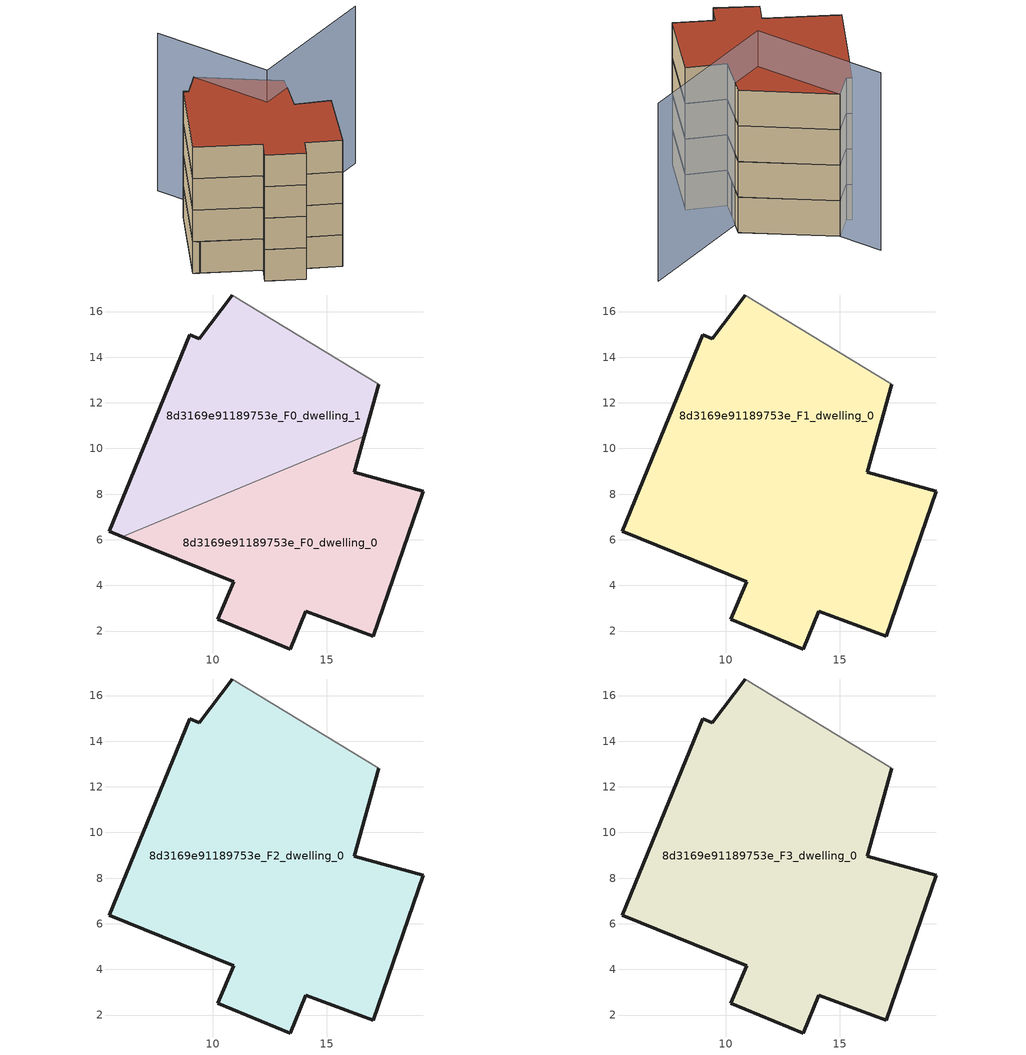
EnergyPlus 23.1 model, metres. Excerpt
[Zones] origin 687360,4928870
8d3169e91189753e_F0_dwelling_0
 floor ground (EU_floor_Construction): 17.03,1.76 19.21,8.13 16.2,8.96 16.64,10.53 6.03,6.14 10.91,4.16 10.22,2.51 13.39,1.21 14.07,2.88 z0
 wall outside (EU_wall_Construction): 16.64,10.53 16.2,8.96 19.21,8.13 17.03,1.76 14.07,2.88 13.39,1.21 10.22,2.51 10.91,4.16 6.03,6.14 z0:3
 wall to 8d3169e91189753e_F0_dwelling_1 (EU_wall_Construction): 6.03,6.14 16.64,10.53 z0:3
8d3169e91189753e_F0_dwelling_1
 floor ground (EU_floor_Construction): 16.64,10.53 17.27,12.83 10.86,16.72 9.4,14.8 8.98,14.97 5.47,6.37 6.03,6.14 z0
 wall outside (EU_wall_Construction): 17.27,12.83 16.64,10.53 / 6.03,6.14 5.47,6.37 8.98,14.97 9.4,14.8 10.86,16.72 z0:3
 wall adiabatic (EU_wall_Construction): 10.86,16.72 17.27,12.83 z0:3
8d3169e91189753e_F1_dwelling_0
 floor to 8d3169e91189753e_F0_dwelling_0 (EU_floor_Construction): 17.03,1.76 19.21,8.13 16.2,8.96 16.64,10.53 6.03,6.14 10.91,4.16 10.22,2.51 13.39,1.21 14.07,2.88 z3
 floor to 8d3169e91189753e_F0_dwelling_1 (EU_floor_Construction): 16.64,10.53 17.27,12.83 10.86,16.72 9.4,14.8 8.98,14.97 5.47,6.36 6.03,6.14 z3
 wall outside (EU_wall_Construction): 17.27,12.83 16.2,8.96 19.21,8.13 17.03,1.76 14.07,2.88 13.39,1.21 10.22,2.51 10.91,4.16 5.47,6.37 8.98,14.97 9.4,14.8 10.86,16.72 z3:6
 wall adiabatic (EU_wall_Construction): 10.86,16.72 17.27,12.83 z3:6
8d3169e91189753e_F2_dwelling_0
 floor to 8d3169e91189753e_F1_dwelling_0 (EU_floor_Construction): 17.03,1.76 19.21,8.13 16.2,8.96 17.27,12.83 10.86,16.72 9.4,14.8 8.98,14.97 5.47,6.37 10.91,4.16 10.22,2.51 13.39,1.21 14.07,2.88 z6
 wall outside (EU_wall_Construction): 17.27,12.83 16.2,8.96 19.21,8.13 17.03,1.76 14.07,2.88 13.39,1.21 10.22,2.51 10.91,4.16 5.47,6.37 8.98,14.97 9.4,14.8 10.86,16.72 z6:9
 wall adiabatic (EU_wall_Construction): 10.86,16.72 17.27,12.83 z6:9
8d3169e91189753e_F3_dwelling_0
 floor to 8d3169e91189753e_F2_dwelling_0 (EU_floor_Construction): 17.03,1.76 19.21,8.13 16.2,8.96 17.27,12.83 10.86,16.72 9.4,14.8 8.98,14.97 5.47,6.37 10.91,4.16 10.22,2.51 13.39,1.21 14.07,2.88 z9
 wall outside (EU_wall_Construction): 17.27,12.83 16.2,8.96 19.21,8.13 17.03,1.76 14.07,2.88 13.39,1.21 10.22,2.51 10.91,4.16 5.47,6.37 8.98,14.97 9.4,14.8 10.86,16.72 z9:12
 wall adiabatic (EU_wall_Construction): 10.86,16.72 17.27,12.83 z9:12
 roof outside (EU_roof_Construction): 17.27,12.83 16.2,8.96 19.21,8.13 17.03,1.76 14.07,2.88 13.39,1.21 10.22,2.51 10.91,4.16 5.47,6.37 8.98,14.97 9.4,14.8 10.86,16.72 z12
shading: 25.71,16.49 14.38,10.29 / 14.38,10.29 9.13,19.88 z0:15
[Building]
EU S2 Campaign: North Axis=0; Terrain=City; Solar Distribution=FullExterior
[Site:Location]
Bologna: Latitude=44.5; Longitude=11.25; Time Zone=1; Elevation=37
[SizingPeriod:WeatherFileDays]
AnnualSizingPeriod: Begin Month=1; Begin Day of Month=1; End Month=12; End Day of Month=31; Day of Week for Start Day=Monday; Use Weather File Daylight Saving Period=No; Use Weather File Rain and Snow Indicators=No
[MATERIAL]
EU_InternalMass_Material: Roughness=MediumRough; Thickness=0.1; Conductivity=1; Density=1800; Specific Heat=900; Thermal Absorptance=0.9; Solar Absorptance=0.7; Visible Absorptance=0.7
[MATERIAL:NOMASS] Roughness=MediumRough; Thermal Absorptance=0.9; Solar Absorptance=0.7; Visible Absorptance=0.7
Name | Thermal Resistance
EU_wall_NoMass | 0.937881
EU_roof_NoMass | 0.548572
EU_floor_NoMass | 0.71348
[CONSTRUCTION]
EU_wall_Construction: EU_wall_NoMass
EU_roof_Construction: EU_roof_NoMass
EU_floor_Construction: EU_floor_NoMass
EU_InternalMass_Construction: EU_InternalMass_Material
[ZONE] Type=1; Multiplier=1; Ceiling Height=autocalculate; Floor Area=autocalculate; Part of Total Floor Area=Yes
Name | Volume
8d3169e91189753e_F0_dwelling_0 | 186.35
8d3169e91189753e_F1_dwelling_0; 8d3169e91189753e_F2_dwelling_0; 8d3169e91189753e_F3_dwelling_0 | 372.702
8d3169e91189753e_F0_dwelling_1 | 186.352
[INTERNALMASS] Construction=EU_InternalMass_Construction
Name | Zone or ZoneList | Surface Area
8d3169e91189753e_F0_dwelling_0_EU_InternalMass | 8d3169e91189753e_F0_dwelling_0 | 62.1171
8d3169e91189753e_F0_dwelling_1_EU_InternalMass | 8d3169e91189753e_F0_dwelling_1 | 62.1172
8d3169e91189753e_F1_dwelling_0_EU_InternalMass | 8d3169e91189753e_F1_dwelling_0 | 124.234
8d3169e91189753e_F2_dwelling_0_EU_InternalMass | 8d3169e91189753e_F2_dwelling_0 | 124.234
8d3169e91189753e_F3_dwelling_0_EU_InternalMass | 8d3169e91189753e_F3_dwelling_0 | 124.234
[OTHEREQUIPMENT] Fuel Type=Electricity; Design Level Calculation Method=Watts/Area; Power per Zone Floor Area=1; Fraction Latent=0; Fraction Radiant=0; Fraction Lost=0; Carbon Dioxide Generation Rate=0; EndUse Subcategory=EU_Step8_InternalGains
Name | Zone or ZoneList or Space or SpaceList | Schedule
EU_Step8_InternalGain_8d3169e91189753e_F0_dwelling_0_f000 | 8d3169e91189753e_F0_dwelling_0 | EU_Step8_GainSchedule_8d3169e91189753e_F0_dwelling_0_f000
EU_Step8_InternalGain_8d3169e91189753e_F0_dwelling_1_f000 | 8d3169e91189753e_F0_dwelling_1 | EU_Step8_GainSchedule_8d3169e91189753e_F0_dwelling_1_f000
EU_Step8_InternalGain_8d3169e91189753e_F1_dwelling_0_f000 | 8d3169e91189753e_F1_dwelling_0 | EU_Step8_GainSchedule_8d3169e91189753e_F1_dwelling_0_f000
EU_Step8_InternalGain_8d3169e91189753e_F2_dwelling_0_f000 | 8d3169e91189753e_F2_dwelling_0 | EU_Step8_GainSchedule_8d3169e91189753e_F2_dwelling_0_f000
EU_Step8_InternalGain_8d3169e91189753e_F3_dwelling_0_f000 | 8d3169e91189753e_F3_dwelling_0 | EU_Step8_GainSchedule_8d3169e91189753e_F3_dwelling_0_f000
[ZONEVENTILATION:DESIGNFLOWRATE] Schedule=EU_AlwaysOn; Design Flow Rate Calculation Method=AirChanges/Hour; Air Changes per Hour=0.687892; Ventilation Type=Natural; Fan Pressure Rise=0; Fan Total Efficiency=1; Constant Term Coefficient=1; Temperature Term Coefficient=0; Velocity Term Coefficient=0; Velocity Squared Term Coefficient=0; Minimum Indoor Temperature=-100; Maximum Indoor Temperature=100; Delta Temperature=-100; Minimum Outdoor Temperature=-100; Maximum Outdoor Temperature=100; Maximum Wind Speed=40
Name | Zone or ZoneList or Space or SpaceList
EU_ConstantAir_8d3169e91189753e_F0_dwelling_0 | 8d3169e91189753e_F0_dwelling_0
EU_ConstantAir_8d3169e91189753e_F0_dwelling_1 | 8d3169e91189753e_F0_dwelling_1
EU_ConstantAir_8d3169e91189753e_F1_dwelling_0 | 8d3169e91189753e_F1_dwelling_0
EU_ConstantAir_8d3169e91189753e_F2_dwelling_0 | 8d3169e91189753e_F2_dwelling_0
EU_ConstantAir_8d3169e91189753e_F3_dwelling_0 | 8d3169e91189753e_F3_dwelling_0
[HVACTEMPLATE:THERMOSTAT] Constant Heating Setpoint=20; Constant Cooling Setpoint=50
EU_HeatOnly_8d3169e91189753e_F0_dwelling_0; EU_HeatOnly_8d3169e91189753e_F0_dwelling_1; EU_HeatOnly_8d3169e91189753e_F1_dwelling_0; EU_HeatOnly_8d3169e91189753e_F2_dwelling_0; EU_HeatOnly_8d3169e91189753e_F3_dwelling_0
[HVACTEMPLATE:ZONE:IDEALLOADSAIRSYSTEM] System Availability Schedule=EU_AlwaysOn; Maximum Heating Supply Air Temperature=50; Minimum Cooling Supply Air Temperature=13; Maximum Heating Supply Air Humidity Ratio=0.0156; Minimum Cooling Supply Air Humidity Ratio=0.0077; Heating Limit=NoLimit; Cooling Limit=NoLimit; Heating Availability Schedule=EU_AlwaysOn; Cooling Availability Schedule=EU_CoolingOff; Dehumidification Control Type=ConstantSensibleHeatRatio; Cooling Sensible Heat Ratio=0.7; Dehumidification Setpoint=60; Humidification Control Type=None; Humidification Setpoint=30; Outdoor Air Method=None; Outdoor Air Flow Rate per Person=0.00944; Outdoor Air Flow Rate per Zone Floor Area=0; Outdoor Air Flow Rate per Zone=0; Demand Controlled Ventilation Type=None; Outdoor Air Economizer Type=NoEconomizer; Heat Recovery Type=None; Sensible Heat Recovery Effectiveness=0.7; Latent Heat Recovery Effectiveness=0.65
Name | Template Thermostat
8d3169e91189753e_F0_dwelling_0 | EU_HeatOnly_8d3169e91189753e_F0_dwelling_0
8d3169e91189753e_F0_dwelling_1 | EU_HeatOnly_8d3169e91189753e_F0_dwelling_1
8d3169e91189753e_F1_dwelling_0 | EU_HeatOnly_8d3169e91189753e_F1_dwelling_0
8d3169e91189753e_F2_dwelling_0 | EU_HeatOnly_8d3169e91189753e_F2_dwelling_0
8d3169e91189753e_F3_dwelling_0 | EU_HeatOnly_8d3169e91189753e_F3_dwelling_0
[SIZING:ZONE] Zone Cooling Design Supply Air Temperature Input Method=SupplyAirTemperature; Zone Cooling Design Supply Air Temperature=13; Zone Heating Design Supply Air Temperature Input Method=SupplyAirTemperature; Zone Heating Design Supply Air Temperature=50; Zone Cooling Design Supply Air Humidity Ratio=0.008; Zone Heating Design Supply Air Humidity Ratio=0.008; Cooling Design Air Flow Method=DesignDay; Cooling Design Air Flow Rate=0; Cooling Minimum Air Flow per Zone Floor Area=0.000762; Cooling Minimum Air Flow=0; Cooling Minimum Air Flow Fraction=0.2; Heating Design Air Flow Method=DesignDay; Heating Design Air Flow Rate=0; Heating Maximum Air Flow per Zone Floor Area=0.002032; Heating Maximum Air Flow=0.141576; Heating Maximum Air Flow Fraction=0.3; Account for Dedicated Outdoor Air System=No; Dedicated Outdoor Air System Control Strategy=NeutralSupplyAir; Dedicated Outdoor Air Low Setpoint Temperature for Design=autosize; Dedicated Outdoor Air High Setpoint Temperature for Design=autosize; Zone Load Sizing Method=Sensible Load Only No Latent Load; Zone Latent Cooling Design Supply Air Humidity Ratio Input Method=HumidityRatioDifference; Zone Cooling Design Supply Air Humidity Ratio Difference=0.005; Zone Latent Heating Design Supply Air Humidity Ratio Input Method=HumidityRatioDifference; Zone Humidification Design Supply Air Humidity Ratio Difference=0.005
8d3169e91189753e_F0_dwelling_0; 8d3169e91189753e_F0_dwelling_1; 8d3169e91189753e_F1_dwelling_0; 8d3169e91189753e_F2_dwelling_0; 8d3169e91189753e_F3_dwelling_0
[SCHEDULE:CONSTANT]
Name | Hourly Value
EU_AlwaysOn | 1
EU_CoolingOff | 0
[SCHEDULE:FILE] Column Number=1; Rows to Skip at Top=0; Number of Hours of Data=8760; Column Separator=Comma; Interpolate to Timestep=No; Minutes per Item=60; Adjust Schedule for Daylight Savings=Yes
Name | File
EU_Step8_GainSchedule_8d3169e91189753e_F0_dwelling_0_f000 | ../../schedules/8d3169e91189753e/8d3169e91189753e_F0_dwelling_0_f000_gain.csv
EU_Step8_GainSchedule_8d3169e91189753e_F0_dwelling_1_f000 | ../../schedules/8d3169e91189753e/8d3169e91189753e_F0_dwelling_1_f000_gain.csv
EU_Step8_GainSchedule_8d3169e91189753e_F1_dwelling_0_f000 | ../../schedules/8d3169e91189753e/8d3169e91189753e_F1_dwelling_0_f000_gain.csv
EU_Step8_GainSchedule_8d3169e91189753e_F2_dwelling_0_f000 | ../../schedules/8d3169e91189753e/8d3169e91189753e_F2_dwelling_0_f000_gain.csv
EU_Step8_GainSchedule_8d3169e91189753e_F3_dwelling_0_f000 | ../../schedules/8d3169e91189753e/8d3169e91189753e_F3_dwelling_0_f000_gain.csv
